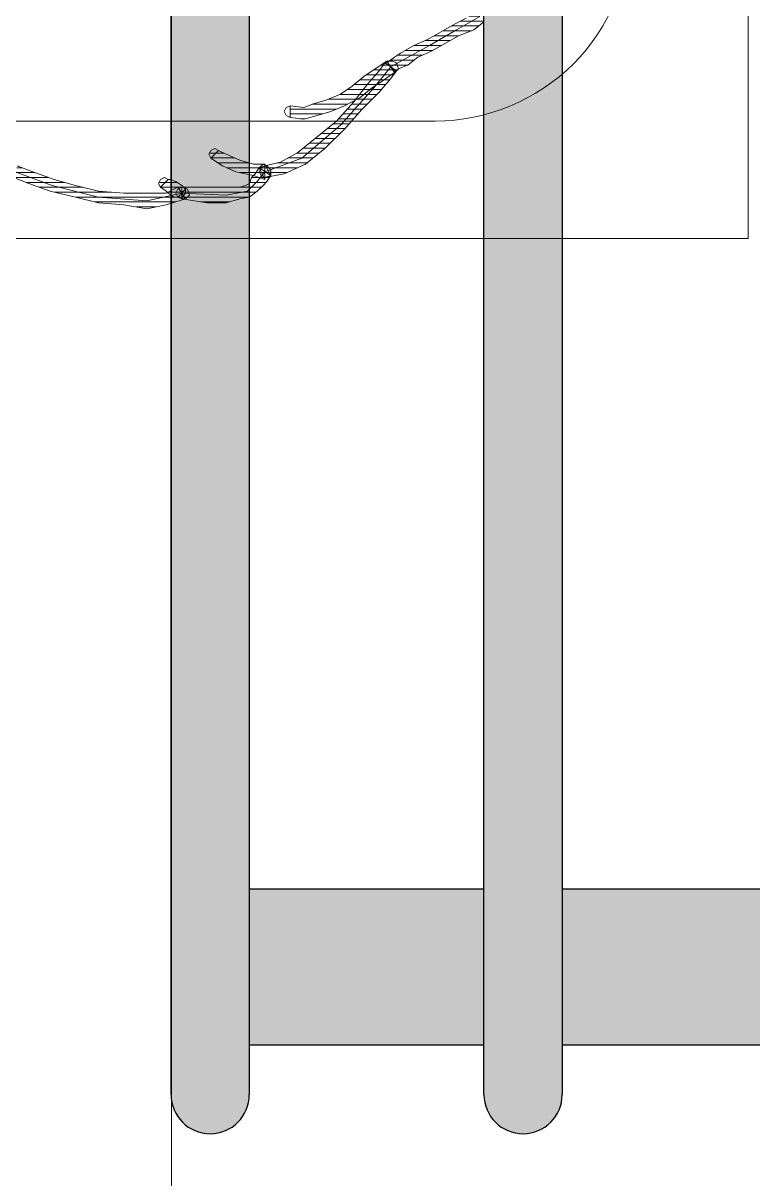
# Model space of a CAD drawing. Header units: centimetres. Extents: x 54005 to 61405, y 90310 to 94744.
# Drawn here: x 56884.1 to 56902.76, y 91724 to 91753.54 of the extents above; entities that cross this region are included whole.
import ezdxf

# ---------------------------------------------------------------- set-up
doc = ezdxf.new("R2010")
doc.units = ezdxf.units.CM
doc.header["$LTSCALE"] = 25
doc.layers.get('0').update_dxf_attribs({"lineweight": 0})
doc.layers.add('OC-Mutfak_Ekipman', color=252, linetype='Continuous')
doc.layers.add('OC-Tretuar', color=70, linetype='Continuous')
doc.layers.add('ÖLCULENDIRME', color=115, linetype='Continuous', lineweight=5)
pattern_1 = [(360, (-5108.51305, -673.59423), (1e-16, 0.125), [25])]

# ---------------------------------------------------------------- blocks, each defined once
blk = doc.blocks.new('132')
at = {"layer": 'OC-Mutfak_Ekipman'}
h = blk.add_hatch(color=256, dxfattribs=at)
h.dxf.hatch_style = 1
h.paths.add_polyline_path([(23047.207, -1264.26), (23047.207, -1260.26), (23041.207, -1260.26), (23041.207, -1264.26)])
h.paths.add_polyline_path([(23039.207, -1264.26), (23039.207, -1260.26), (23033.207, -1260.26), (23033.207, -1264.26)])
h.paths.add_polyline_path([(23025.207, -1260.26), (23025.207, -1264.26), (23031.207, -1264.26), (23031.207, -1260.26)])
h.paths.add_polyline_path([(23023.207, -1264.26), (23023.207, -1260.26), (23017.207, -1260.26), (23017.207, -1264.26)])
h.paths.add_polyline_path([(23015.207, -1264.26), (23015.207, -1260.26), (23014.207, -1260.26), (23014.207, -1264.26)])
h.paths.add_polyline_path([(23041.207, -1136.285), (23041.207, -1140.285), (23047.207, -1140.285), (23047.207, -1136.285)])
h.paths.add_polyline_path([(23039.207, -1140.285), (23039.207, -1136.285), (23033.207, -1136.285), (23033.207, -1140.285)])
h.paths.add_polyline_path([(23031.207, -1140.285), (23031.207, -1136.285), (23025.207, -1136.285), (23025.207, -1140.285)])
h.paths.add_polyline_path([(23023.207, -1140.285), (23023.207, -1136.285), (23017.207, -1136.285), (23017.207, -1140.285)])
h.paths.add_polyline_path([(23015.207, -1140.285), (23015.207, -1136.285), (23014.207, -1136.285), (23014.207, -1140.285)])
at = {"layer": 'OC-Tretuar'}
h = blk.add_hatch(color=7, dxfattribs=at)
h.dxf.hatch_style = 1
h.paths.add_polyline_path([(23047.207, -1265.522, 0.414209), (23048.207, -1266.522, 0.414214), (23049.207, -1265.522), (23049.207, -1135.022, 0.414214), (23048.207, -1134.022, 0.414218), (23047.207, -1135.022)])
h.paths.add_polyline_path([(23039.207, -1265.522, 0.414214), (23040.207, -1266.522, 0.414218), (23041.207, -1265.522), (23041.207, -1135.022, 0.414209), (23040.207, -1134.022, 0.414214), (23039.207, -1135.022)])
h.paths.add_polyline_path([(23031.207, -1265.522, 0.414214), (23032.207, -1266.522, 0.414214), (23033.207, -1265.522), (23033.207, -1135.022, 0.414214), (23032.207, -1134.022, 0.414214), (23031.207, -1135.022)])
h.paths.add_polyline_path([(23025.207, -1135.022, 0.414214), (23024.207, -1134.022, 0.414214), (23023.207, -1135.022), (23023.207, -1265.522, 0.414214), (23024.207, -1266.522, 0.414214), (23025.207, -1265.522)])
h.paths.add_polyline_path([(23015.207, -1265.522, 0.414214), (23016.207, -1266.522, 0.414214), (23017.207, -1265.522), (23017.207, -1135.022, 0.414214), (23016.207, -1134.022, 0.414214), (23015.207, -1135.022)])
at = {"layer": 'OC-Mutfak_Ekipman'}
for p, q in [((23040.207, -1134.022), (23040.207, -1134.022)), ((23048.207, -1134.022), (23048.207, -1134.022)), ((23039.207, -1265.522), (23039.207, -1135.022)), ((23041.207, -1135.022), (23041.207, -1265.522)), ((23047.207, -1265.522), (23047.207, -1135.022)), ((23049.207, -1135.022), (23049.207, -1265.522)), ((23033.207, -1136.285), (23039.207, -1136.285)), ((23041.207, -1136.285), (23047.207, -1136.285)), ((23049.207, -1136.285), (23049.207, -1140.285)), ((23039.207, -1140.285), (23033.207, -1140.285)), ((23047.207, -1140.285), (23041.207, -1140.285))]:
    blk.add_line(p, q, dxfattribs=at)
for centre, start, end in [((23040.207, -1135.022), 90, 180), ((23040.207, -1135.022), 0, 90), ((23048.207, -1135.022), 90, 180), ((23048.207, -1135.022), 0, 90)]:
    blk.add_arc(centre, 1, start, end, dxfattribs=at)
blk = doc.blocks.new('by')
at = {"ltscale": 30}
h = blk.add_hatch(dxfattribs=at)
h.set_pattern_fill('DC_LINES', color=256, scale=0.1, style=0)
h.set_pattern_definition(pattern_1)
edge = h.paths.add_edge_path(flags=0)
edge.add_line((6364.934, 2248.054), (6364.836, 2248.054))
edge.add_line((6364.836, 2248.054), (6364.192, 2248.054))
edge.add_line((6364.192, 2248.054), (6363.697, 2248.054))
edge.add_line((6363.697, 2248.054), (6363.351, 2248.054))
edge.add_line((6363.351, 2248.054), (6363.203, 2248.004))
edge.add_line((6363.203, 2248.004), (6363.104, 2247.955))
edge.add_line((6363.104, 2247.955), (6363.054, 2247.806))
edge.add_line((6363.054, 2247.806), (6362.955, 2247.706))
edge.add_line((6362.955, 2247.706), (6362.856, 2247.557))
edge.add_line((6362.856, 2247.557), (6362.559, 2247.756))
edge.add_line((6362.559, 2247.756), (6362.658, 2247.905))
edge.add_line((6362.658, 2247.905), (6362.758, 2248.004))
edge.add_line((6362.758, 2248.004), (6362.906, 2248.153))
edge.add_line((6362.906, 2248.153), (6363.104, 2248.302))
edge.add_line((6363.104, 2248.302), (6363.351, 2248.352))
edge.add_line((6363.351, 2248.352), (6363.697, 2248.451))
edge.add_line((6363.697, 2248.451), (6364.192, 2248.451))
edge.add_line((6364.192, 2248.451), (6364.836, 2248.352))
edge.add_line((6364.836, 2248.352), (6364.736, 2248.352))
edge.add_line((6364.736, 2248.352), (6364.836, 2248.352))
edge.add_line((6364.836, 2248.352), (6364.934, 2248.302))
edge.add_line((6364.934, 2248.302), (6364.984, 2248.203))
edge.add_line((6364.984, 2248.203), (6364.934, 2248.104))
edge.add_line((6364.934, 2248.104), (6364.836, 2248.054))
h = blk.add_hatch(dxfattribs=at)
h.set_pattern_fill('DC_LINES', color=256, scale=0.1, style=0)
h.set_pattern_definition(pattern_1)
edge = h.paths.add_edge_path(flags=0)
edge.add_line((6362.708, 2247.458), (6362.559, 2247.756))
edge.add_line((6362.559, 2247.756), (6362.658, 2247.905))
edge.add_line((6362.658, 2247.905), (6362.758, 2248.004))
edge.add_line((6362.758, 2248.004), (6362.906, 2248.153))
edge.add_line((6362.906, 2248.153), (6363.104, 2248.302))
edge.add_line((6363.104, 2248.302), (6363.351, 2248.352))
edge.add_line((6363.351, 2248.352), (6363.697, 2248.451))
edge.add_line((6363.697, 2248.451), (6364.192, 2248.451))
edge.add_line((6364.192, 2248.451), (6364.836, 2248.352))
edge.add_line((6364.836, 2248.352), (6364.836, 2248.054))
edge.add_line((6364.836, 2248.054), (6364.192, 2248.054))
edge.add_line((6364.192, 2248.054), (6363.697, 2248.054))
edge.add_line((6363.697, 2248.054), (6363.351, 2248.054))
edge.add_line((6363.351, 2248.054), (6363.203, 2248.004))
edge.add_line((6363.203, 2248.004), (6363.104, 2247.955))
edge.add_line((6363.104, 2247.955), (6363.054, 2247.806))
edge.add_line((6363.054, 2247.806), (6362.955, 2247.706))
edge.add_line((6362.955, 2247.706), (6362.856, 2247.557))
edge.add_line((6362.856, 2247.557), (6362.708, 2247.855))
edge.add_line((6362.708, 2247.855), (6362.856, 2247.557))
edge.add_line((6362.856, 2247.557), (6362.758, 2247.458))
edge.add_line((6362.758, 2247.458), (6362.658, 2247.508))
edge.add_line((6362.658, 2247.508), (6362.559, 2247.607))
edge.add_line((6362.559, 2247.607), (6362.559, 2247.756))
h = blk.add_hatch(dxfattribs=at)
h.set_pattern_fill('DC_LINES', color=256, scale=0.1, style=0)
h.set_pattern_definition(pattern_1)
edge = h.paths.add_edge_path(flags=0)
edge.add_line((6364.836, 2248.352), (6364.736, 2248.352))
edge.add_line((6364.736, 2248.352), (6365.231, 2248.501))
edge.add_line((6365.231, 2248.501), (6365.726, 2248.6))
edge.add_line((6365.726, 2248.6), (6366.32, 2248.501))
edge.add_line((6366.32, 2248.501), (6366.963, 2248.451))
edge.add_line((6366.963, 2248.451), (6367.556, 2248.302))
edge.add_line((6367.556, 2248.302), (6368.2, 2248.153))
edge.add_line((6368.2, 2248.153), (6368.744, 2247.955))
edge.add_line((6368.744, 2247.955), (6369.139, 2247.806))
edge.add_line((6369.139, 2247.806), (6369.041, 2247.508))
edge.add_line((6369.041, 2247.508), (6368.645, 2247.657))
edge.add_line((6368.645, 2247.657), (6368.1, 2247.855))
edge.add_line((6368.1, 2247.855), (6367.556, 2248.004))
edge.add_line((6367.556, 2248.004), (6366.963, 2248.153))
edge.add_line((6366.963, 2248.153), (6366.32, 2248.203))
edge.add_line((6366.32, 2248.203), (6365.726, 2248.203))
edge.add_line((6365.726, 2248.203), (6365.231, 2248.203))
edge.add_line((6365.231, 2248.203), (6364.934, 2248.054))
edge.add_line((6364.934, 2248.054), (6364.836, 2248.054))
edge.add_line((6364.836, 2248.054), (6364.934, 2248.054))
edge.add_line((6364.934, 2248.054), (6364.786, 2248.054))
edge.add_line((6364.786, 2248.054), (6364.687, 2248.104))
edge.add_line((6364.687, 2248.104), (6364.637, 2248.253))
edge.add_line((6364.637, 2248.253), (6364.736, 2248.352))
h = blk.add_hatch(dxfattribs=at)
h.set_pattern_fill('DC_LINES', color=256, scale=0.1, style=0)
h.set_pattern_definition(pattern_1)
edge = h.paths.add_edge_path(flags=0)
edge.add_line((6369.041, 2247.508), (6368.645, 2247.657))
edge.add_line((6368.645, 2247.657), (6368.1, 2247.855))
edge.add_line((6368.1, 2247.855), (6367.556, 2248.004))
edge.add_line((6367.556, 2248.004), (6366.963, 2248.153))
edge.add_line((6366.963, 2248.153), (6366.32, 2248.203))
edge.add_line((6366.32, 2248.203), (6365.726, 2248.203))
edge.add_line((6365.726, 2248.203), (6365.231, 2248.203))
edge.add_line((6365.231, 2248.203), (6364.934, 2248.054))
edge.add_line((6364.934, 2248.054), (6364.736, 2248.352))
edge.add_line((6364.736, 2248.352), (6365.231, 2248.501))
edge.add_line((6365.231, 2248.501), (6365.726, 2248.6))
edge.add_line((6365.726, 2248.6), (6366.32, 2248.501))
edge.add_line((6366.32, 2248.501), (6366.963, 2248.451))
edge.add_line((6366.963, 2248.451), (6367.556, 2248.302))
edge.add_line((6367.556, 2248.302), (6368.2, 2248.153))
edge.add_line((6368.2, 2248.153), (6368.744, 2247.955))
edge.add_line((6368.744, 2247.955), (6369.139, 2247.806))
h = blk.add_hatch(dxfattribs=at)
h.set_pattern_fill('DC_LINES', color=256, scale=0.1, style=0)
h.set_pattern_definition(pattern_1)
edge = h.paths.add_edge_path(flags=0)
edge.add_line((6365.181, 2247.855), (6365.133, 2247.855))
edge.add_line((6365.133, 2247.855), (6364.984, 2247.905))
edge.add_line((6364.984, 2247.905), (6364.836, 2248.004))
edge.add_line((6364.836, 2248.004), (6364.736, 2248.104))
edge.add_line((6364.736, 2248.104), (6364.934, 2248.302))
edge.add_line((6364.934, 2248.302), (6365.033, 2248.302))
edge.add_line((6365.033, 2248.302), (6365.181, 2248.203))
edge.add_line((6365.181, 2248.203), (6365.231, 2248.153))
edge.add_line((6365.231, 2248.153), (6365.38, 2248.054))
h = blk.add_hatch(dxfattribs=at)
h.set_pattern_fill('DC_LINES', color=256, scale=0.1, style=0)
h.set_pattern_definition(pattern_1)
edge = h.paths.add_edge_path(flags=0)
edge.add_line((6363.895, 2247.11), (6363.697, 2247.21))
edge.add_line((6363.697, 2247.21), (6363.351, 2247.359))
edge.add_line((6363.351, 2247.359), (6363.005, 2247.458))
edge.add_line((6363.005, 2247.458), (6362.708, 2247.458))
edge.add_line((6362.708, 2247.458), (6362.708, 2247.855))
edge.add_line((6362.708, 2247.855), (6363.005, 2247.756))
edge.add_line((6363.005, 2247.756), (6363.45, 2247.657))
edge.add_line((6363.45, 2247.657), (6363.797, 2247.508))
edge.add_line((6363.797, 2247.508), (6364.093, 2247.309))
h = blk.add_hatch(dxfattribs=at)
h.set_pattern_fill('DC_LINES', color=256, scale=0.1, style=0)
h.set_pattern_definition(pattern_1)
edge = h.paths.add_edge_path(flags=0)
edge.add_line((6365.38, 2248.054), (6365.429, 2247.955))
edge.add_line((6365.429, 2247.955), (6365.38, 2247.855))
edge.add_line((6365.38, 2247.855), (6365.281, 2247.806))
edge.add_line((6365.281, 2247.806), (6365.181, 2247.855))
h = blk.add_hatch(dxfattribs=at)
h.set_pattern_fill('DC_LINES', color=256, scale=0.1, style=0)
h.set_pattern_definition(pattern_1)
edge = h.paths.add_edge_path(flags=0)
edge.add_line((6362.856, 2247.557), (6362.708, 2247.508))
edge.add_line((6362.708, 2247.508), (6362.312, 2247.408))
edge.add_line((6362.312, 2247.408), (6361.867, 2247.16))
edge.add_line((6361.867, 2247.16), (6361.372, 2246.763))
edge.add_line((6361.372, 2246.763), (6360.878, 2246.365))
edge.add_line((6360.878, 2246.365), (6360.432, 2245.868))
edge.add_line((6360.432, 2245.868), (6360.086, 2245.421))
edge.add_line((6360.086, 2245.421), (6359.789, 2245.074))
edge.add_line((6359.789, 2245.074), (6359.64, 2244.875))
edge.add_line((6359.64, 2244.875), (6359.343, 2245.074))
edge.add_line((6359.343, 2245.074), (6359.492, 2245.272))
edge.add_line((6359.492, 2245.272), (6359.789, 2245.62))
edge.add_line((6359.789, 2245.62), (6360.234, 2246.067))
edge.add_line((6360.234, 2246.067), (6360.679, 2246.564))
edge.add_line((6360.679, 2246.564), (6361.175, 2247.061))
edge.add_line((6361.175, 2247.061), (6361.669, 2247.458))
edge.add_line((6361.669, 2247.458), (6362.214, 2247.706))
edge.add_line((6362.214, 2247.706), (6362.708, 2247.806))
edge.add_line((6362.708, 2247.806), (6362.559, 2247.756))
edge.add_line((6362.559, 2247.756), (6362.708, 2247.806))
edge.add_line((6362.708, 2247.806), (6362.806, 2247.756))
edge.add_line((6362.806, 2247.756), (6362.856, 2247.657))
edge.add_line((6362.856, 2247.657), (6362.806, 2247.557))
edge.add_line((6362.806, 2247.557), (6362.708, 2247.508))
h = blk.add_hatch(dxfattribs=at)
h.set_pattern_fill('DC_LINES', color=256, scale=0.1, style=0)
h.set_pattern_definition(pattern_1)
edge = h.paths.add_edge_path(flags=0)
edge.add_line((6364.093, 2247.309), (6364.142, 2247.21))
edge.add_line((6364.142, 2247.21), (6364.093, 2247.11))
edge.add_line((6364.093, 2247.11), (6363.994, 2247.061))
edge.add_line((6363.994, 2247.061), (6363.895, 2247.11))
h = blk.add_hatch(dxfattribs=at)
h.set_pattern_fill('DC_LINES', color=256, scale=0.1, style=0)
h.set_pattern_definition(pattern_1)
edge = h.paths.add_edge_path(flags=0)
edge.add_line((6362.065, 2245.968), (6361.718, 2246.017))
edge.add_line((6361.718, 2246.017), (6361.471, 2245.918))
edge.add_line((6361.471, 2245.918), (6361.125, 2245.819))
edge.add_line((6361.125, 2245.819), (6360.778, 2245.67))
edge.add_line((6360.778, 2245.67), (6360.481, 2245.471))
edge.add_line((6360.481, 2245.471), (6360.184, 2245.223))
edge.add_line((6360.184, 2245.223), (6359.887, 2245.024))
edge.add_line((6359.887, 2245.024), (6359.591, 2244.825))
edge.add_line((6359.591, 2244.825), (6359.393, 2245.123))
edge.add_line((6359.393, 2245.123), (6359.69, 2245.322))
edge.add_line((6359.69, 2245.322), (6359.987, 2245.521))
edge.add_line((6359.987, 2245.521), (6360.284, 2245.769))
edge.add_line((6360.284, 2245.769), (6360.679, 2245.968))
edge.add_line((6360.679, 2245.968), (6361.026, 2246.117))
edge.add_line((6361.026, 2246.117), (6361.372, 2246.216))
edge.add_line((6361.372, 2246.216), (6361.718, 2246.315))
edge.add_line((6361.718, 2246.315), (6362.065, 2246.266))
h = blk.add_hatch(dxfattribs=at)
h.set_pattern_fill('DC_LINES', color=256, scale=0.1, style=0)
h.set_pattern_definition(pattern_1)
edge = h.paths.add_edge_path(flags=0)
edge.add_line((6359.64, 2244.875), (6359.591, 2244.875))
edge.add_line((6359.591, 2244.875), (6359.393, 2244.726))
edge.add_line((6359.393, 2244.726), (6359.245, 2244.627))
edge.add_line((6359.245, 2244.627), (6358.898, 2244.428))
edge.add_line((6358.898, 2244.428), (6358.552, 2244.279))
edge.add_line((6358.552, 2244.279), (6358.206, 2244.08))
edge.add_line((6358.206, 2244.08), (6357.859, 2243.881))
edge.add_line((6357.859, 2243.881), (6357.562, 2243.732))
edge.add_line((6357.562, 2243.732), (6357.315, 2243.534))
edge.add_line((6357.315, 2243.534), (6357.117, 2243.832))
edge.add_line((6357.117, 2243.832), (6357.365, 2244.03))
edge.add_line((6357.365, 2244.03), (6357.76, 2244.179))
edge.add_line((6357.76, 2244.179), (6358.107, 2244.378))
edge.add_line((6358.107, 2244.378), (6358.453, 2244.577))
edge.add_line((6358.453, 2244.577), (6358.8, 2244.726))
edge.add_line((6358.8, 2244.726), (6359.047, 2244.925))
edge.add_line((6359.047, 2244.925), (6359.294, 2245.024))
edge.add_line((6359.294, 2245.024), (6359.393, 2245.074))
edge.add_line((6359.393, 2245.074), (6359.343, 2245.074))
for p, q in [((6363.351, 2248.352, -4.505), (6363.697, 2248.451, -4.505)), ((6363.351, 2248.352, -4.505), (6363.697, 2248.451, -4.505)), ((6363.697, 2248.451, -4.505), (6364.192, 2248.451, -4.505)), ((6363.697, 2248.451, -4.505), (6364.192, 2248.451, -4.505)), ((6364.192, 2248.451, -4.505), (6364.836, 2248.352, -4.505)), ((6364.192, 2248.451, -4.505), (6364.836, 2248.352, -4.505)), ((6364.736, 2248.352, -4.505), (6365.231, 2248.501, -4.505)), ((6364.736, 2248.352, -4.505), (6365.231, 2248.501, -4.505)), ((6365.231, 2248.501, -4.505), (6365.726, 2248.6, -4.505)), ((6365.231, 2248.501, -4.505), (6365.726, 2248.6, -4.505)), ((6365.726, 2248.6, -4.505), (6366.32, 2248.501, -4.505)), ((6365.726, 2248.6, -4.505), (6366.32, 2248.501, -4.505)), ((6366.32, 2248.501, -4.505), (6366.963, 2248.451, -4.505)), ((6366.32, 2248.501, -4.505), (6366.963, 2248.451, -4.505)), ((6366.963, 2248.451, -4.505), (6367.556, 2248.302, -4.505)), ((6366.963, 2248.451, -4.505), (6367.556, 2248.302, -4.505)), ((6362.758, 2248.004, -4.505), (6362.906, 2248.153, -4.505)), ((6362.758, 2248.004, -4.505), (6362.906, 2248.153, -4.505)), ((6362.906, 2248.153, -4.505), (6363.104, 2248.302, -4.505)), ((6362.906, 2248.153, -4.505), (6363.104, 2248.302, -4.505)), ((6362.906, 2247.905, -4.505), (6363.153, 2248.153, -4.505)), ((6363.104, 2248.302, -4.505), (6363.351, 2248.352, -4.505)), ((6363.104, 2248.302, -4.505), (6363.351, 2248.352, -4.505)), ((6363.153, 2248.153, -4.505), (6363.697, 2248.253, -4.505)), ((6363.697, 2248.253, -4.505), (6364.836, 2248.203, -4.505)), ((6364.637, 2248.253, -4.505), (6364.736, 2248.352, -4.505)), ((6364.687, 2248.104, -4.505), (6364.637, 2248.253, -4.505)), ((6364.836, 2248.352, -4.505), (6364.736, 2248.352, -4.505)), ((6364.736, 2248.352, -4.505), (6364.836, 2248.352, -4.505)), ((6364.934, 2248.054, -4.505), (6364.736, 2248.352, -4.505)), ((6364.836, 2248.352, -4.505), (6364.736, 2248.352, -4.505)), ((6364.736, 2248.352, -4.505), (6364.836, 2248.352, -4.505)), ((6364.934, 2248.302, -4.505), (6364.736, 2248.104, -4.505)), ((6364.736, 2248.104, -4.505), (6364.934, 2248.302, -4.505)), ((6364.736, 2248.203, -4.505), (6364.786, 2248.253, -4.505)), ((6364.736, 2248.104, -4.505), (6364.736, 2248.203, -4.505)), ((6364.786, 2248.253, -4.505), (6364.836, 2248.302, -4.505)), ((6364.836, 2248.203, -4.505), (6365.726, 2248.402, -4.505)), ((6364.836, 2248.352, -4.505), (6364.934, 2248.302, -4.505)), ((6364.836, 2248.352, -4.505), (6364.836, 2248.054, -4.505)), ((6364.836, 2248.352, -4.505), (6364.836, 2248.352, -4.505)), ((6364.836, 2248.302, -4.505), (6364.934, 2248.302, -4.505)), ((6364.934, 2248.302, -4.505), (6364.984, 2248.203, -4.505)), ((6364.934, 2248.302, -4.505), (6365.033, 2248.302, -4.505)), ((6364.984, 2248.203, -4.505), (6364.934, 2248.104, -4.505)), ((6365.231, 2248.203, -4.505), (6364.934, 2248.054, -4.505)), ((6365.231, 2248.203, -4.505), (6364.934, 2248.054, -4.505)), ((6365.033, 2248.302, -4.505), (6365.181, 2248.203, -4.505)), ((6365.181, 2248.203, -4.505), (6365.231, 2248.153, -4.505)), ((6365.726, 2248.203, -4.505), (6365.231, 2248.203, -4.505)), ((6365.726, 2248.203, -4.505), (6365.231, 2248.203, -4.505)), ((6365.231, 2248.153, -4.505), (6365.38, 2248.054, -4.505)), ((6365.726, 2248.402, -4.505), (6366.963, 2248.302, -4.505)), ((6366.32, 2248.203, -4.505), (6365.726, 2248.203, -4.505)), ((6366.32, 2248.203, -4.505), (6365.726, 2248.203, -4.505)), ((6366.963, 2248.153, -4.505), (6366.32, 2248.203, -4.505)), ((6366.963, 2248.153, -4.505), (6366.32, 2248.203, -4.505)), ((6366.963, 2248.302, -4.505), (6368.15, 2248.004, -4.505)), ((6367.556, 2248.004, -4.505), (6366.963, 2248.153, -4.505)), ((6367.556, 2248.004, -4.505), (6366.963, 2248.153, -4.505)), ((6367.556, 2248.302, -4.505), (6368.2, 2248.153, -4.505)), ((6367.556, 2248.302, -4.505), (6368.2, 2248.153, -4.505)), ((6368.2, 2248.153, -4.505), (6368.744, 2247.955, -4.505)), ((6368.2, 2248.153, -4.505), (6368.744, 2247.955, -4.505)), ((6362.559, 2247.756, -4.505), (6362.658, 2247.905, -4.505)), ((6362.559, 2247.756, -4.505), (6362.658, 2247.905, -4.505)), ((6362.658, 2247.905, -4.505), (6362.758, 2248.004, -4.505)), ((6362.658, 2247.905, -4.505), (6362.758, 2248.004, -4.505)), ((6362.708, 2247.657, -4.505), (6362.906, 2247.905, -4.505)), ((6362.856, 2247.557, -4.505), (6362.708, 2247.855, -4.505)), ((6362.708, 2247.855, -4.505), (6362.856, 2247.557, -4.505)), ((6362.708, 2247.458, -4.505), (6362.708, 2247.855, -4.505)), ((6362.708, 2247.855, -4.505), (6363.005, 2247.756, -4.505)), ((6363.104, 2247.955, -4.505), (6363.054, 2247.806, -4.505)), ((6363.104, 2247.955, -4.505), (6363.054, 2247.806, -4.505)), ((6363.203, 2248.004, -4.505), (6363.104, 2247.955, -4.505)), ((6363.203, 2248.004, -4.505), (6363.104, 2247.955, -4.505)), ((6363.351, 2248.054, -4.505), (6363.203, 2248.004, -4.505)), ((6363.351, 2248.054, -4.505), (6363.203, 2248.004, -4.505)), ((6363.697, 2248.054, -4.505), (6363.351, 2248.054, -4.505)), ((6363.697, 2248.054, -4.505), (6363.351, 2248.054, -4.505)), ((6364.192, 2248.054, -4.505), (6363.697, 2248.054, -4.505)), ((6364.192, 2248.054, -4.505), (6363.697, 2248.054, -4.505)), ((6364.836, 2248.054, -4.505), (6364.192, 2248.054, -4.505)), ((6364.836, 2248.054, -4.505), (6364.192, 2248.054, -4.505)), ((6364.786, 2248.054, -4.505), (6364.687, 2248.104, -4.505)), ((6364.736, 2248.104, -4.505), (6364.736, 2248.104, -4.505)), ((6364.836, 2248.004, -4.505), (6364.736, 2248.104, -4.505)), ((6364.934, 2248.054, -4.505), (6364.786, 2248.054, -4.505)), ((6364.934, 2248.104, -4.505), (6364.836, 2248.054, -4.505)), ((6364.934, 2248.054, -4.505), (6364.836, 2248.054, -4.505)), ((6364.836, 2248.054, -4.505), (6364.934, 2248.054, -4.505)), ((6364.934, 2248.054, -4.505), (6364.836, 2248.054, -4.505)), ((6364.836, 2248.054, -4.505), (6364.934, 2248.054, -4.505)), ((6364.984, 2247.905, -4.505), (6364.836, 2248.004, -4.505)), ((6364.934, 2248.054, -4.505), (6364.934, 2248.054, -4.505)), ((6365.133, 2247.855, -4.505), (6364.984, 2247.905, -4.505)), ((6365.181, 2247.855, -4.505), (6365.133, 2247.855, -4.505)), ((6365.38, 2248.054, -4.505), (6365.181, 2247.855, -4.505)), ((6365.181, 2247.855, -4.505), (6365.38, 2248.054, -4.505)), ((6365.181, 2247.855, -4.505), (6365.181, 2247.855, -4.505)), ((6365.281, 2247.806, -4.505), (6365.181, 2247.855, -4.505)), ((6365.38, 2247.855, -4.505), (6365.281, 2247.806, -4.505)), ((6365.38, 2248.054, -4.505), (6365.429, 2247.955, -4.505)), ((6365.38, 2248.054, -4.505), (6365.38, 2248.054, -4.505)), ((6365.429, 2247.955, -4.505), (6365.38, 2247.855, -4.505)), ((6368.1, 2247.855, -4.505), (6367.556, 2248.004, -4.505)), ((6368.1, 2247.855, -4.505), (6367.556, 2248.004, -4.505)), ((6368.645, 2247.657, -4.505), (6368.1, 2247.855, -4.505)), ((6368.645, 2247.657, -4.505), (6368.1, 2247.855, -4.505)), ((6368.15, 2248.004, -4.505), (6369.091, 2247.657, -4.505)), ((6368.744, 2247.955, -4.505), (6369.139, 2247.806, -4.505)), ((6368.744, 2247.955, -4.505), (6369.139, 2247.806, -4.505)), ((6361.669, 2247.458, -4.505), (6362.214, 2247.706, -4.505)), ((6361.768, 2247.309, -4.505), (6362.708, 2247.657, -4.505)), ((6362.214, 2247.706, -4.505), (6362.708, 2247.806, -4.505)), ((6362.708, 2247.806, -4.505), (6362.559, 2247.756, -4.505)), ((6362.559, 2247.756, -4.505), (6362.708, 2247.806, -4.505)), ((6362.856, 2247.557, -4.505), (6362.559, 2247.756, -4.505)), ((6362.708, 2247.458, -4.505), (6362.559, 2247.756, -4.505)), ((6362.559, 2247.607, -4.505), (6362.559, 2247.756, -4.505)), ((6362.559, 2247.756, -4.505), (6362.708, 2247.458, -4.505)), ((6362.658, 2247.508, -4.505), (6362.559, 2247.607, -4.505)), ((6362.708, 2247.806, -4.505), (6362.806, 2247.756, -4.505)), ((6362.856, 2247.557, -4.505), (6362.708, 2247.508, -4.505)), ((6362.806, 2247.557, -4.505), (6362.708, 2247.508, -4.505)), ((6362.708, 2247.508, -4.505), (6362.856, 2247.557, -4.505)), ((6362.856, 2247.557, -4.505), (6362.758, 2247.458, -4.505)), ((6362.806, 2247.756, -4.505), (6362.856, 2247.657, -4.505)), ((6362.856, 2247.657, -4.505), (6362.806, 2247.557, -4.505)), ((6362.955, 2247.706, -4.505), (6362.856, 2247.557, -4.505)), ((6362.955, 2247.706, -4.505), (6362.856, 2247.557, -4.505)), ((6362.856, 2247.557, -4.505), (6362.856, 2247.557, -4.505)), ((6363.054, 2247.806, -4.505), (6362.955, 2247.706, -4.505)), ((6363.054, 2247.806, -4.505), (6362.955, 2247.706, -4.505)), ((6363.005, 2247.756, -4.505), (6363.45, 2247.657, -4.505)), ((6363.45, 2247.657, -4.505), (6363.797, 2247.508, -4.505)), ((6369.041, 2247.508, -4.505), (6368.645, 2247.657, -4.505)), ((6369.041, 2247.508, -4.505), (6368.645, 2247.657, -4.505)), ((6360.778, 2246.464, -4.505), (6361.768, 2247.309, -4.505)), ((6361.175, 2247.061, -4.505), (6361.669, 2247.458, -4.505)), ((6362.312, 2247.408, -4.505), (6361.867, 2247.16, -4.505)), ((6362.708, 2247.508, -4.505), (6362.312, 2247.408, -4.505)), ((6362.758, 2247.458, -4.505), (6362.658, 2247.508, -4.505)), ((6362.708, 2247.458, -4.505), (6362.708, 2247.458, -4.505)), ((6363.005, 2247.458, -4.505), (6362.708, 2247.458, -4.505)), ((6363.351, 2247.359, -4.505), (6363.005, 2247.458, -4.505)), ((6363.697, 2247.21, -4.505), (6363.351, 2247.359, -4.505)), ((6363.797, 2247.508, -4.505), (6364.093, 2247.309, -4.505)), ((6364.093, 2247.309, -4.505), (6363.895, 2247.11, -4.505)), ((6363.895, 2247.11, -4.505), (6364.093, 2247.309, -4.505)), ((6364.093, 2247.309, -4.505), (6364.142, 2247.21, -4.505)), ((6364.093, 2247.309, -4.505), (6364.093, 2247.309, -4.505)), ((6360.679, 2246.564, -4.505), (6361.175, 2247.061, -4.505)), ((6361.867, 2247.16, -4.505), (6361.372, 2246.763, -4.505)), ((6363.895, 2247.11, -4.505), (6363.697, 2247.21, -4.505)), ((6363.895, 2247.11, -4.505), (6363.895, 2247.11, -4.505)), ((6363.994, 2247.061, -4.505), (6363.895, 2247.11, -4.505)), ((6364.093, 2247.11, -4.505), (6363.994, 2247.061, -4.505)), ((6364.142, 2247.21, -4.505), (6364.093, 2247.11, -4.505)), ((6361.372, 2246.763, -4.505), (6360.878, 2246.365, -4.505)), ((6359.937, 2245.521, -4.505), (6360.778, 2246.464, -4.505)), ((6360.234, 2246.067, -4.505), (6360.679, 2246.564, -4.505)), ((6360.878, 2246.365, -4.505), (6360.432, 2245.868, -4.505)), ((6360.679, 2245.968, -4.505), (6361.026, 2246.117, -4.505)), ((6361.026, 2246.117, -4.505), (6361.372, 2246.216, -4.505)), ((6361.372, 2246.216, -4.505), (6361.718, 2246.315, -4.505)), ((6361.718, 2246.315, -4.505), (6362.065, 2246.266, -4.505)), ((6362.065, 2246.266, -4.505), (6362.164, 2246.216, -4.505)), ((6362.065, 2245.968, -4.505), (6362.065, 2246.266, -4.505)), ((6362.065, 2246.266, -4.505), (6362.065, 2246.266, -4.505)), ((6362.065, 2246.266, -4.505), (6362.065, 2245.968, -4.505)), ((6362.164, 2246.216, -4.505), (6362.214, 2246.117, -4.505)), ((6362.214, 2246.117, -4.505), (6362.164, 2246.017, -4.505)), ((6359.789, 2245.62, -4.505), (6360.234, 2246.067, -4.505)), ((6360.432, 2245.868, -4.505), (6360.086, 2245.421, -4.505)), ((6360.284, 2245.769, -4.505), (6360.679, 2245.968, -4.505)), ((6361.125, 2245.819, -4.505), (6360.778, 2245.67, -4.505)), ((6361.471, 2245.918, -4.505), (6361.125, 2245.819, -4.505)), ((6361.718, 2246.017, -4.505), (6361.471, 2245.918, -4.505)), ((6362.065, 2245.968, -4.505), (6361.718, 2246.017, -4.505)), ((6362.164, 2246.017, -4.505), (6362.065, 2245.968, -4.505)), ((6362.065, 2245.968, -4.505), (6362.065, 2245.968, -4.505)), ((6359.492, 2245.272, -4.505), (6359.789, 2245.62, -4.505)), ((6359.492, 2244.974, -4.505), (6359.937, 2245.521, -4.505)), ((6359.69, 2245.322, -4.505), (6359.987, 2245.521, -4.505)), ((6359.987, 2245.521, -4.505), (6360.284, 2245.769, -4.505)), ((6360.778, 2245.67, -4.505), (6360.481, 2245.471, -4.505)), ((6359.343, 2245.074, -4.505), (6359.492, 2245.272, -4.505)), ((6359.393, 2245.123, -4.505), (6359.69, 2245.322, -4.505)), ((6360.086, 2245.421, -4.505), (6359.789, 2245.074, -4.505)), ((6360.184, 2245.223, -4.505), (6359.887, 2245.024, -4.505)), ((6360.481, 2245.471, -4.505), (6360.184, 2245.223, -4.505)), ((6358.8, 2244.726, -4.505), (6359.047, 2244.925, -4.505)), ((6359.047, 2244.925, -4.505), (6359.294, 2245.024, -4.505)), ((6359.145, 2244.776, -4.505), (6359.492, 2244.974, -4.505)), ((6359.294, 2245.024, -4.505), (6359.393, 2245.123, -4.505)), ((6359.294, 2245.024, -4.505), (6359.393, 2245.074, -4.505)), ((6359.343, 2244.875, -4.505), (6359.294, 2245.024, -4.505)), ((6359.64, 2244.875, -4.505), (6359.343, 2245.074, -4.505)), ((6359.393, 2245.074, -4.505), (6359.343, 2245.074, -4.505)), ((6359.343, 2245.074, -4.505), (6359.64, 2244.875, -4.505)), ((6359.591, 2244.825, -4.505), (6359.393, 2245.123, -4.505)), ((6359.393, 2245.123, -4.505), (6359.591, 2244.825, -4.505)), ((6359.887, 2245.024, -4.505), (6359.591, 2244.825, -4.505)), ((6359.789, 2245.074, -4.505), (6359.64, 2244.875, -4.505)), ((6358.453, 2244.577, -4.505), (6358.8, 2244.726, -4.505)), ((6358.503, 2244.428, -4.505), (6359.145, 2244.776, -4.505)), ((6359.245, 2244.627, -4.505), (6358.898, 2244.428, -4.505)), ((6359.393, 2244.726, -4.505), (6359.245, 2244.627, -4.505)), ((6359.442, 2244.825, -4.505), (6359.343, 2244.875, -4.505)), ((6359.591, 2244.875, -4.505), (6359.393, 2244.726, -4.505)), ((6359.591, 2244.825, -4.505), (6359.442, 2244.825, -4.505)), ((6359.64, 2244.875, -4.505), (6359.591, 2244.875, -4.505)), ((6359.591, 2244.825, -4.505), (6359.591, 2244.825, -4.505)), ((6359.64, 2244.875, -4.505), (6359.64, 2244.875, -4.505)), ((6357.76, 2244.179, -4.505), (6358.107, 2244.378, -4.505)), ((6357.81, 2244.03, -4.505), (6358.503, 2244.428, -4.505)), ((6358.107, 2244.378, -4.505), (6358.453, 2244.577, -4.505)), ((6358.898, 2244.428, -4.505), (6358.552, 2244.279, -4.505)), ((6357.117, 2243.832, -4.505), (6357.365, 2244.03, -4.505)), ((6357.217, 2243.683, -4.505), (6357.81, 2244.03, -4.505)), ((6357.365, 2244.03, -4.505), (6357.76, 2244.179, -4.505)), ((6358.206, 2244.08, -4.505), (6357.859, 2243.881, -4.505)), ((6358.552, 2244.279, -4.505), (6358.206, 2244.08, -4.505)), ((6357.859, 2243.881, -4.505), (6357.562, 2243.732, -4.505))]:
    blk.add_line(p, q, dxfattribs=at)
at = {"ltscale": 30, "elevation": -4.505}
blk.add_lwpolyline([(6387.358, 2196.359), (6350.358, 2196.359), (6350.358, 2249.359), (6387.358, 2249.359)], close=True, dxfattribs=at)
blk.add_lwpolyline([(6379.358, 2199.359), (6358.358, 2199.359, -0.414214), (6353.358, 2204.359), (6353.358, 2241.359, -0.414214), (6358.358, 2246.359), (6379.358, 2246.359, -0.414214), (6384.358, 2241.359), (6384.358, 2204.359, -0.414214)], format="xyb", close=True, dxfattribs=at)
at = {"ltscale": 30}
blk.add_circle((6374.178, 2236.112, -4.505), 9, dxfattribs=at)

msp = doc.modelspace()

# ---------------------------------------------------------------- linework, layer by layer
at = {"layer": 'ÖLCULENDIRME'}
msp.add_line((56887.894, 92217.602), (56887.894, 91619.602), dxfattribs=at)

# ---------------------------------------------------------------- block references
at = {"layer": 'ÖLCULENDIRME', "rotation": 180}
for name, p in [('132', (79937.09, 90591.129)), ('by', (63252.992, 93997.398, 4.505))]:
    msp.add_blockref(name, p, dxfattribs=at)

doc.saveas('drawing.dxf')
